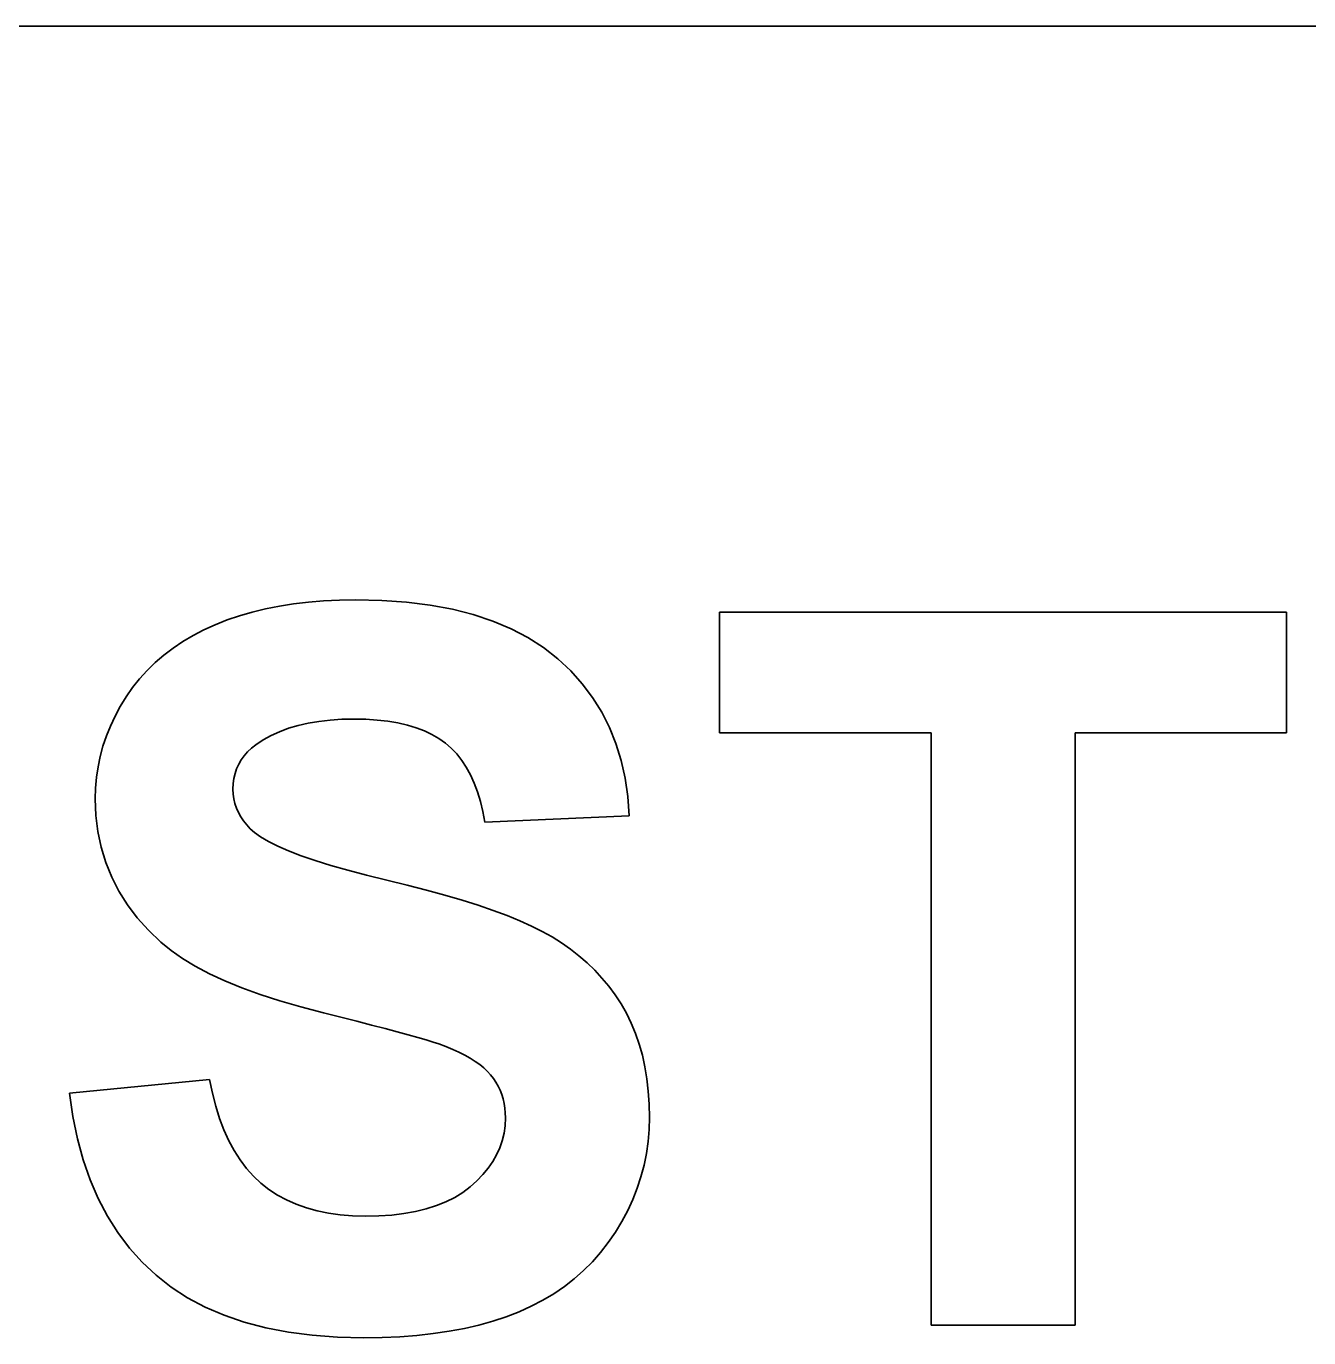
# Model space of a CAD drawing. Extents: x 23 to 587, y 4 to 413.
# Drawn here: x 253.453 to 255.251, y 166.204 to 168.044 of the extents above; entities that cross this region are included whole.
import ezdxf

# ---------------------------------------------------------------- set-up
doc = ezdxf.new("R2010")
doc.units = 0
doc.layers.get('0').update_dxf_attribs({"lineweight": 13})

# ---------------------------------------------------------------- blocks, each defined once
blk = doc.blocks.new('BLOCK7080')
at = {"color": 7, "lineweight": 35}
blk.add_line((-63, 55.05), (-17, 55.05), dxfattribs=at)
at = {"color": 7, "lineweight": 35, "ltscale": 0.00096019}
blk.add_line((-29.6924, 53.4071), (-29.6551, 53.4162), dxfattribs=at)
at = {"color": 7, "lineweight": 35, "ltscale": 0.000985804}
blk.add_line((-29.6551, 53.4162), (-29.6164, 53.4239), dxfattribs=at)
at = {"color": 7, "lineweight": 35, "ltscale": 0.001013}
blk.add_line((-29.6164, 53.4239), (-29.5764, 53.4301), dxfattribs=at)
at = {"color": 7, "lineweight": 35, "ltscale": 0.001042}
blk.add_line((-29.5764, 53.4301), (-29.535, 53.435), dxfattribs=at)
at = {"color": 7, "lineweight": 35, "ltscale": 0.001072}
blk.add_line((-29.535, 53.435), (-29.4923, 53.4385), dxfattribs=at)
at = {"color": 7, "lineweight": 35, "ltscale": 0.001103}
blk.add_line((-29.4923, 53.4385), (-29.4482, 53.4406), dxfattribs=at)
at = {"color": 7, "lineweight": 35, "ltscale": 0.001136}
blk.add_line((-29.4482, 53.4406), (-29.4027, 53.4413), dxfattribs=at)
at = {"color": 7, "lineweight": 35, "ltscale": 0.001837}
blk.add_line((-29.4027, 53.4413), (-29.3293, 53.4396), dxfattribs=at)
at = {"color": 7, "lineweight": 35, "ltscale": 0.001747}
blk.add_line((-29.3293, 53.4396), (-29.2596, 53.4346), dxfattribs=at)
at = {"color": 7, "lineweight": 35, "ltscale": 0.001663}
blk.add_line((-29.2596, 53.4346), (-29.1936, 53.4264), dxfattribs=at)
at = {"color": 7, "lineweight": 35, "ltscale": 0.001583}
blk.add_line((-29.1936, 53.4264), (-29.1313, 53.4148), dxfattribs=at)
at = {"color": 7, "lineweight": 35, "ltscale": 0.00151}
blk.add_line((-29.1313, 53.4148), (-29.0728, 53.4), dxfattribs=at)
at = {"color": 7, "lineweight": 35, "ltscale": 0.000895161}
blk.add_line((-29.7963, 53.3717), (-29.763, 53.3849), dxfattribs=at)
at = {"color": 7, "lineweight": 35, "ltscale": 0.000914553}
blk.add_line((-29.763, 53.3849), (-29.7284, 53.3967), dxfattribs=at)
at = {"color": 7, "lineweight": 35, "ltscale": 0.00093694}
blk.add_line((-29.7284, 53.3967), (-29.6924, 53.4071), dxfattribs=at)
at = {"color": 7, "lineweight": 35, "ltscale": 0.001444}
blk.add_line((-29.0728, 53.4), (-29.0179, 53.3818), dxfattribs=at)
at = {"color": 7, "lineweight": 35, "ltscale": 0.001386}
blk.add_line((-29.0179, 53.3818), (-28.9668, 53.3604), dxfattribs=at)
at = {"color": 7, "lineweight": 35, "ltscale": 0.039734}
blk.add_line((-28.3823, 53.4071), (-26.7929, 53.4071), dxfattribs=at)
at = {"color": 7, "lineweight": 35, "ltscale": 0.008459}
for p, q in [((-28.3823, 53.0688), (-28.3823, 53.4071)), ((-26.7929, 53.4071), (-26.7929, 53.0688))]:
    blk.add_line(p, q, dxfattribs=at)
at = {"color": 7, "lineweight": 35, "ltscale": 0.00083675}
blk.add_line((-29.8873, 53.3242), (-29.8585, 53.3413), dxfattribs=at)
at = {"color": 7, "lineweight": 35, "ltscale": 0.000854815}
blk.add_line((-29.8585, 53.3413), (-29.8282, 53.3571), dxfattribs=at)
at = {"color": 7, "lineweight": 35, "ltscale": 0.000875361}
blk.add_line((-29.8282, 53.3571), (-29.7963, 53.3717), dxfattribs=at)
at = {"color": 7, "lineweight": 35, "ltscale": 0.001336}
blk.add_line((-28.9668, 53.3604), (-28.9195, 53.3356), dxfattribs=at)
at = {"color": 7, "lineweight": 35, "ltscale": 0.001297}
blk.add_line((-28.9195, 53.3356), (-28.8758, 53.3075), dxfattribs=at)
at = {"color": 7, "lineweight": 35, "ltscale": 0.000808892}
blk.add_line((-29.9403, 53.2862), (-29.9145, 53.3059), dxfattribs=at)
at = {"color": 7, "lineweight": 35, "ltscale": 0.000821978}
blk.add_line((-29.9145, 53.3059), (-29.8873, 53.3242), dxfattribs=at)
at = {"color": 7, "lineweight": 35, "ltscale": 0.00127}
for p, q in [((-28.8758, 53.3075), (-28.8359, 53.2762)), ((-28.658, 52.9909), (-28.6471, 52.9413))]:
    blk.add_line(p, q, dxfattribs=at)
at = {"color": 7, "lineweight": 35, "ltscale": 0.000792525}
blk.add_line((-29.9871, 53.2432), (-29.9645, 53.2653), dxfattribs=at)
at = {"color": 7, "lineweight": 35, "ltscale": 0.000799495}
blk.add_line((-29.9645, 53.2653), (-29.9403, 53.2862), dxfattribs=at)
at = {"color": 7, "lineweight": 35, "ltscale": 0.001245}
blk.add_line((-28.8359, 53.2762), (-28.7996, 53.242), dxfattribs=at)
at = {"color": 7, "lineweight": 35, "ltscale": 0.000789232}
blk.add_line((-30.0083, 53.2197), (-29.9871, 53.2432), dxfattribs=at)
at = {"color": 7, "lineweight": 35, "ltscale": 0.001221}
blk.add_line((-28.7996, 53.242), (-28.767, 53.2057), dxfattribs=at)
at = {"color": 7, "lineweight": 35, "ltscale": 0.000791108}
blk.add_line((-30.046, 53.1691), (-30.0279, 53.1951), dxfattribs=at)
at = {"color": 7, "lineweight": 35, "ltscale": 0.000788435}
blk.add_line((-30.0279, 53.1951), (-30.0083, 53.2197), dxfattribs=at)
at = {"color": 7, "lineweight": 35, "ltscale": 0.001206}
blk.add_line((-28.767, 53.2057), (-28.738, 53.1672), dxfattribs=at)
at = {"color": 7, "lineweight": 35, "ltscale": 0.000786236}
blk.add_line((-30.0625, 53.1423), (-30.046, 53.1691), dxfattribs=at)
at = {"color": 7, "lineweight": 35, "ltscale": 0.0012}
blk.add_line((-28.738, 53.1672), (-28.7126, 53.1264), dxfattribs=at)
at = {"color": 7, "lineweight": 35, "ltscale": 0.000762288}
blk.add_line((-30.0902, 53.0875), (-30.0772, 53.1151), dxfattribs=at)
at = {"color": 7, "lineweight": 35, "ltscale": 0.000773041}
blk.add_line((-30.0772, 53.1151), (-30.0625, 53.1423), dxfattribs=at)
at = {"color": 7, "lineweight": 35, "ltscale": 0.001204}
blk.add_line((-28.7126, 53.1264), (-28.6908, 53.0835), dxfattribs=at)
at = {"color": 7, "lineweight": 35, "ltscale": 0.00075412}
blk.add_line((-30.1014, 53.0595), (-30.0902, 53.0875), dxfattribs=at)
at = {"color": 7, "lineweight": 35, "ltscale": 0.000674019}
blk.add_line((-29.5905, 53.081), (-29.6158, 53.0716), dxfattribs=at)
at = {"color": 7, "lineweight": 35, "ltscale": 0.00069882}
blk.add_line((-29.5637, 53.0889), (-29.5905, 53.081), dxfattribs=at)
at = {"color": 7, "lineweight": 35, "ltscale": 0.000726409}
blk.add_line((-29.5354, 53.0954), (-29.5637, 53.0889), dxfattribs=at)
at = {"color": 7, "lineweight": 35, "ltscale": 0.000756822}
blk.add_line((-29.5056, 53.1005), (-29.5354, 53.0954), dxfattribs=at)
at = {"color": 7, "lineweight": 35, "ltscale": 0.000789475}
blk.add_line((-29.4742, 53.1041), (-29.5056, 53.1005), dxfattribs=at)
at = {"color": 7, "lineweight": 35, "ltscale": 0.000824607}
blk.add_line((-29.4413, 53.1063), (-29.4742, 53.1041), dxfattribs=at)
at = {"color": 7, "lineweight": 35, "ltscale": 0.000860795}
blk.add_line((-29.4068, 53.107), (-29.4413, 53.1063), dxfattribs=at)
at = {"color": 7, "lineweight": 35, "ltscale": 0.000831769}
blk.add_line((-29.3736, 53.1063), (-29.4068, 53.107), dxfattribs=at)
at = {"color": 7, "lineweight": 35, "ltscale": 0.000790106}
blk.add_line((-29.342, 53.1043), (-29.3736, 53.1063), dxfattribs=at)
at = {"color": 7, "lineweight": 35, "ltscale": 0.000750942}
blk.add_line((-29.3122, 53.1009), (-29.342, 53.1043), dxfattribs=at)
at = {"color": 7, "lineweight": 35, "ltscale": 0.000713295}
blk.add_line((-29.2841, 53.0962), (-29.3122, 53.1009), dxfattribs=at)
at = {"color": 7, "lineweight": 35, "ltscale": 0.00067831}
blk.add_line((-29.2576, 53.0901), (-29.2841, 53.0962), dxfattribs=at)
at = {"color": 7, "lineweight": 35, "ltscale": 0.000645187}
blk.add_line((-29.2329, 53.0827), (-29.2576, 53.0901), dxfattribs=at)
at = {"color": 7, "lineweight": 35, "ltscale": 0.000616136}
blk.add_line((-29.2099, 53.0739), (-29.2329, 53.0827), dxfattribs=at)
at = {"color": 7, "lineweight": 35, "ltscale": 0.001217}
blk.add_line((-28.6908, 53.0835), (-28.6726, 53.0383), dxfattribs=at)
at = {"color": 7, "lineweight": 35, "ltscale": 0.00074924}
blk.add_line((-30.111, 53.0311), (-30.1014, 53.0595), dxfattribs=at)
at = {"color": 7, "lineweight": 35, "ltscale": 0.000620843}
blk.add_line((-29.6617, 53.0484), (-29.6824, 53.0347), dxfattribs=at)
at = {"color": 7, "lineweight": 35, "ltscale": 0.000634503}
blk.add_line((-29.6395, 53.0607), (-29.6617, 53.0484), dxfattribs=at)
at = {"color": 7, "lineweight": 35, "ltscale": 0.00065244}
blk.add_line((-29.6158, 53.0716), (-29.6395, 53.0607), dxfattribs=at)
at = {"color": 7, "lineweight": 35, "ltscale": 0.000590059}
blk.add_line((-29.1886, 53.0638), (-29.2099, 53.0739), dxfattribs=at)
at = {"color": 7, "lineweight": 35, "ltscale": 0.000567939}
blk.add_line((-29.1689, 53.0523), (-29.1886, 53.0638), dxfattribs=at)
at = {"color": 7, "lineweight": 35, "ltscale": 0.000550821}
blk.add_line((-29.151, 53.0395), (-29.1689, 53.0523), dxfattribs=at)
at = {"color": 7, "lineweight": 35, "ltscale": 0.014836}
blk.add_line((-27.7888, 53.0688), (-28.3823, 53.0688), dxfattribs=at)
at = {"color": 7, "lineweight": 35, "ltscale": 0.041541}
for p, q in [((-27.7888, 51.4071), (-27.7888, 53.0688)), ((-27.385, 53.0688), (-27.385, 51.4071))]:
    blk.add_line(p, q, dxfattribs=at)
at = {"color": 7, "lineweight": 35, "ltscale": 0.014802}
blk.add_line((-26.7929, 53.0688), (-27.385, 53.0688), dxfattribs=at)
at = {"color": 7, "lineweight": 35, "ltscale": 0.000745395}
blk.add_line((-30.1188, 53.0023), (-30.111, 53.0311), dxfattribs=at)
at = {"color": 7, "lineweight": 35, "ltscale": 0.000362661}
blk.add_line((-29.7055, 53.0149), (-29.7151, 53.004), dxfattribs=at)
at = {"color": 7, "lineweight": 35, "ltscale": 0.000373797}
blk.add_line((-29.6946, 53.0251), (-29.7055, 53.0149), dxfattribs=at)
at = {"color": 7, "lineweight": 35, "ltscale": 0.000387374}
blk.add_line((-29.6824, 53.0347), (-29.6946, 53.0251), dxfattribs=at)
at = {"color": 7, "lineweight": 35, "ltscale": 0.000546395}
blk.add_line((-29.1346, 53.0251), (-29.151, 53.0395), dxfattribs=at)
at = {"color": 7, "lineweight": 35, "ltscale": 0.000554503}
blk.add_line((-29.1193, 53.009), (-29.1346, 53.0251), dxfattribs=at)
at = {"color": 7, "lineweight": 35, "ltscale": 0.00056849}
blk.add_line((-29.1052, 52.9912), (-29.1193, 53.009), dxfattribs=at)
at = {"color": 7, "lineweight": 35, "ltscale": 0.001239}
for p, q in [((-28.6726, 53.0383), (-28.658, 52.9909)), ((-29.2788, 51.3746), (-29.3283, 51.3724))]:
    blk.add_line(p, q, dxfattribs=at)
at = {"color": 7, "lineweight": 35, "ltscale": 0.000747115}
blk.add_line((-30.1292, 52.9436), (-30.1248, 52.9732), dxfattribs=at)
at = {"color": 7, "lineweight": 35, "ltscale": 0.000745009}
blk.add_line((-30.1248, 52.9732), (-30.1188, 53.0023), dxfattribs=at)
at = {"color": 7, "lineweight": 35, "ltscale": 0.000352468}
blk.add_line((-29.7363, 52.9678), (-29.7408, 52.9544), dxfattribs=at)
at = {"color": 7, "lineweight": 35, "ltscale": 0.000349304}
blk.add_line((-29.7305, 52.9805), (-29.7363, 52.9678), dxfattribs=at)
at = {"color": 7, "lineweight": 35, "ltscale": 0.000349966}
blk.add_line((-29.7235, 52.9926), (-29.7305, 52.9805), dxfattribs=at)
at = {"color": 7, "lineweight": 35, "ltscale": 0.000354508}
blk.add_line((-29.7151, 53.004), (-29.7235, 52.9926), dxfattribs=at)
at = {"color": 7, "lineweight": 35, "ltscale": 0.000585915}
blk.add_line((-29.0923, 52.9716), (-29.1052, 52.9912), dxfattribs=at)
at = {"color": 7, "lineweight": 35, "ltscale": 0.000607626}
blk.add_line((-29.0806, 52.9503), (-29.0923, 52.9716), dxfattribs=at)
at = {"color": 7, "lineweight": 35, "ltscale": 0.000751287}
blk.add_line((-30.1318, 52.9136), (-30.1292, 52.9436), dxfattribs=at)
at = {"color": 7, "lineweight": 35, "ltscale": 0.000368599}
blk.add_line((-29.744, 52.9404), (-29.7459, 52.9258), dxfattribs=at)
at = {"color": 7, "lineweight": 35, "ltscale": 0.000358488}
blk.add_line((-29.7408, 52.9544), (-29.744, 52.9404), dxfattribs=at)
at = {"color": 7, "lineweight": 35, "ltscale": 0.000633296}
blk.add_line((-29.0701, 52.9273), (-29.0806, 52.9503), dxfattribs=at)
at = {"color": 7, "lineweight": 35, "ltscale": 0.001308}
blk.add_line((-28.6471, 52.9413), (-28.6398, 52.8895), dxfattribs=at)
at = {"color": 7, "lineweight": 35, "ltscale": 0.000759425}
blk.add_line((-30.1326, 52.8833), (-30.1318, 52.9136), dxfattribs=at)
at = {"color": 7, "lineweight": 35, "ltscale": 0.000381037}
blk.add_line((-29.7459, 52.9258), (-29.7465, 52.9106), dxfattribs=at)
at = {"color": 7, "lineweight": 35, "ltscale": 0.000349766}
blk.add_line((-29.7465, 52.9106), (-29.7459, 52.8966), dxfattribs=at)
at = {"color": 7, "lineweight": 35, "ltscale": 0.000342473}
blk.add_line((-29.7459, 52.8966), (-29.7441, 52.883), dxfattribs=at)
at = {"color": 7, "lineweight": 35, "ltscale": 0.00066205}
blk.add_line((-29.0607, 52.9025), (-29.0701, 52.9273), dxfattribs=at)
at = {"color": 7, "lineweight": 35, "ltscale": 0.000692853}
blk.add_line((-29.0526, 52.876), (-29.0607, 52.9025), dxfattribs=at)
at = {"color": 7, "lineweight": 35, "ltscale": 0.00117}
blk.add_line((-30.1308, 52.8365), (-30.1326, 52.8833), dxfattribs=at)
at = {"color": 7, "lineweight": 35, "ltscale": 0.000338034}
blk.add_line((-29.7441, 52.883), (-29.7411, 52.8698), dxfattribs=at)
at = {"color": 7, "lineweight": 35, "ltscale": 0.000335734}
blk.add_line((-29.7411, 52.8698), (-29.7369, 52.8571), dxfattribs=at)
at = {"color": 7, "lineweight": 35, "ltscale": 0.000726937}
blk.add_line((-29.0456, 52.8478), (-29.0526, 52.876), dxfattribs=at)
at = {"color": 7, "lineweight": 35, "ltscale": 0.001354}
for p, q in [((-28.6398, 52.8895), (-28.636, 52.8355)), ((-29.4246, 52.6831), (-29.3722, 52.6693))]:
    blk.add_line(p, q, dxfattribs=at)
at = {"color": 7, "lineweight": 35, "ltscale": 0.001141}
blk.add_line((-30.1253, 52.7912), (-30.1308, 52.8365), dxfattribs=at)
at = {"color": 7, "lineweight": 35, "ltscale": 0.000336664}
blk.add_line((-29.7369, 52.8571), (-29.7315, 52.8447), dxfattribs=at)
at = {"color": 7, "lineweight": 35, "ltscale": 0.000340796}
blk.add_line((-29.7315, 52.8447), (-29.7249, 52.8328), dxfattribs=at)
at = {"color": 7, "lineweight": 35, "ltscale": 0.000348305}
blk.add_line((-29.7249, 52.8328), (-29.7171, 52.8213), dxfattribs=at)
at = {"color": 7, "lineweight": 35, "ltscale": 0.000357458}
blk.add_line((-29.7171, 52.8213), (-29.7081, 52.8102), dxfattribs=at)
at = {"color": 7, "lineweight": 35, "ltscale": 0.000762951}
blk.add_line((-29.0399, 52.8178), (-29.0456, 52.8478), dxfattribs=at)
at = {"color": 7, "lineweight": 35, "ltscale": 0.010105}
blk.add_line((-28.636, 52.8355), (-29.0399, 52.8178), dxfattribs=at)
at = {"color": 7, "lineweight": 35, "ltscale": 0.00112}
blk.add_line((-30.116, 52.7474), (-30.1253, 52.7912), dxfattribs=at)
at = {"color": 7, "lineweight": 35, "ltscale": 0.000369666}
blk.add_line((-29.7081, 52.8102), (-29.6979, 52.7995), dxfattribs=at)
at = {"color": 7, "lineweight": 35, "ltscale": 0.000384591}
blk.add_line((-29.6979, 52.7995), (-29.6865, 52.7891), dxfattribs=at)
at = {"color": 7, "lineweight": 35, "ltscale": 0.000542327}
blk.add_line((-29.6865, 52.7891), (-29.6691, 52.7763), dxfattribs=at)
at = {"color": 7, "lineweight": 35, "ltscale": 0.001108}
blk.add_line((-30.1032, 52.7049), (-30.116, 52.7474), dxfattribs=at)
at = {"color": 7, "lineweight": 35, "ltscale": 0.000634915}
blk.add_line((-29.6691, 52.7763), (-29.6472, 52.7633), dxfattribs=at)
at = {"color": 7, "lineweight": 35, "ltscale": 0.000732547}
blk.add_line((-29.6472, 52.7633), (-29.621, 52.7502), dxfattribs=at)
at = {"color": 7, "lineweight": 35, "ltscale": 0.00083178}
blk.add_line((-29.621, 52.7502), (-29.5905, 52.737), dxfattribs=at)
at = {"color": 7, "lineweight": 35, "ltscale": 0.000934693}
blk.add_line((-29.5905, 52.737), (-29.5555, 52.7236), dxfattribs=at)
at = {"color": 7, "lineweight": 35, "ltscale": 0.001038}
blk.add_line((-29.5555, 52.7236), (-29.5163, 52.7102), dxfattribs=at)
at = {"color": 7, "lineweight": 35, "ltscale": 0.001105}
blk.add_line((-30.0866, 52.664), (-30.1032, 52.7049), dxfattribs=at)
at = {"color": 7, "lineweight": 35, "ltscale": 0.001143}
blk.add_line((-29.5163, 52.7102), (-29.4726, 52.6967), dxfattribs=at)
at = {"color": 7, "lineweight": 35, "ltscale": 0.001248}
blk.add_line((-29.4726, 52.6967), (-29.4246, 52.6831), dxfattribs=at)
at = {"color": 7, "lineweight": 35, "ltscale": 0.001111}
blk.add_line((-30.0663, 52.6244), (-30.0866, 52.664), dxfattribs=at)
at = {"color": 7, "lineweight": 35, "ltscale": 0.00146}
blk.add_line((-29.3722, 52.6693), (-29.3154, 52.6554), dxfattribs=at)
at = {"color": 7, "lineweight": 35, "ltscale": 0.001477}
blk.add_line((-29.3154, 52.6554), (-29.258, 52.6415), dxfattribs=at)
at = {"color": 7, "lineweight": 35, "ltscale": 0.001403}
blk.add_line((-29.258, 52.6415), (-29.2037, 52.6274), dxfattribs=at)
at = {"color": 7, "lineweight": 35, "ltscale": 0.001124}
blk.add_line((-30.0424, 52.5864), (-30.0663, 52.6244), dxfattribs=at)
at = {"color": 7, "lineweight": 35, "ltscale": 0.00133}
blk.add_line((-29.2037, 52.6274), (-29.1524, 52.6133), dxfattribs=at)
at = {"color": 7, "lineweight": 35, "ltscale": 0.001256}
blk.add_line((-29.1524, 52.6133), (-29.1042, 52.599), dxfattribs=at)
at = {"color": 7, "lineweight": 35, "ltscale": 0.001147}
blk.add_line((-30.0148, 52.5497), (-30.0424, 52.5864), dxfattribs=at)
at = {"color": 7, "lineweight": 35, "ltscale": 0.001184}
blk.add_line((-29.1042, 52.599), (-29.0591, 52.5847), dxfattribs=at)
at = {"color": 7, "lineweight": 35, "ltscale": 0.001112}
blk.add_line((-29.0591, 52.5847), (-29.0171, 52.5702), dxfattribs=at)
at = {"color": 7, "lineweight": 35, "ltscale": 0.00104}
blk.add_line((-29.0171, 52.5702), (-28.9781, 52.5557), dxfattribs=at)
at = {"color": 7, "lineweight": 35, "ltscale": 0.001177}
blk.add_line((-29.9834, 52.5146), (-30.0148, 52.5497), dxfattribs=at)
at = {"color": 7, "lineweight": 35, "ltscale": 0.000969774}
blk.add_line((-28.9781, 52.5557), (-28.9422, 52.5411), dxfattribs=at)
at = {"color": 7, "lineweight": 35, "ltscale": 0.000899532}
blk.add_line((-28.9422, 52.5411), (-28.9093, 52.5263), dxfattribs=at)
at = {"color": 7, "lineweight": 35, "ltscale": 0.000831852}
blk.add_line((-28.9093, 52.5263), (-28.8795, 52.5115), dxfattribs=at)
at = {"color": 7, "lineweight": 35, "ltscale": 0.001216}
blk.add_line((-29.9484, 52.4808), (-29.9834, 52.5146), dxfattribs=at)
at = {"color": 7, "lineweight": 35, "ltscale": 0.000790682}
blk.add_line((-28.8795, 52.5115), (-28.8519, 52.4961), dxfattribs=at)
at = {"color": 7, "lineweight": 35, "ltscale": 0.000778394}
blk.add_line((-28.8519, 52.4961), (-28.8255, 52.4796), dxfattribs=at)
at = {"color": 7, "lineweight": 35, "ltscale": 0.000909859}
blk.add_line((-29.9203, 52.4577), (-29.9484, 52.4808), dxfattribs=at)
at = {"color": 7, "lineweight": 35, "ltscale": 0.000976347}
blk.add_line((-29.8883, 52.4353), (-29.9203, 52.4577), dxfattribs=at)
at = {"color": 7, "lineweight": 35, "ltscale": 0.000768083}
blk.add_line((-28.8255, 52.4796), (-28.8004, 52.462), dxfattribs=at)
at = {"color": 7, "lineweight": 35, "ltscale": 0.000759112}
blk.add_line((-28.8004, 52.462), (-28.7764, 52.4433), dxfattribs=at)
at = {"color": 7, "lineweight": 35, "ltscale": 0.001047}
blk.add_line((-29.8524, 52.4137), (-29.8883, 52.4353), dxfattribs=at)
at = {"color": 7, "lineweight": 35, "ltscale": 0.000753523}
blk.add_line((-28.7764, 52.4433), (-28.7537, 52.4235), dxfattribs=at)
at = {"color": 7, "lineweight": 35, "ltscale": 0.000748868}
blk.add_line((-28.7537, 52.4235), (-28.7322, 52.4026), dxfattribs=at)
at = {"color": 7, "lineweight": 35, "ltscale": 0.001123}
blk.add_line((-29.8127, 52.3928), (-29.8524, 52.4137), dxfattribs=at)
at = {"color": 7, "lineweight": 35, "ltscale": 0.001201}
blk.add_line((-29.769, 52.3727), (-29.8127, 52.3928), dxfattribs=at)
at = {"color": 7, "lineweight": 35, "ltscale": 0.000746439}
blk.add_line((-28.7322, 52.4026), (-28.712, 52.3807), dxfattribs=at)
at = {"color": 7, "lineweight": 35, "ltscale": 0.000747875}
blk.add_line((-28.712, 52.3807), (-28.6929, 52.3576), dxfattribs=at)
at = {"color": 7, "lineweight": 35, "ltscale": 0.001283}
blk.add_line((-29.7215, 52.3533), (-29.769, 52.3727), dxfattribs=at)
at = {"color": 7, "lineweight": 35, "ltscale": 0.001367}
blk.add_line((-29.6702, 52.3346), (-29.7215, 52.3533), dxfattribs=at)
at = {"color": 7, "lineweight": 35, "ltscale": 0.000749706}
blk.add_line((-28.6929, 52.3576), (-28.6751, 52.3335), dxfattribs=at)
at = {"color": 7, "lineweight": 35, "ltscale": 0.001452}
blk.add_line((-29.6149, 52.3167), (-29.6702, 52.3346), dxfattribs=at)
at = {"color": 7, "lineweight": 35, "ltscale": 0.001539}
blk.add_line((-29.5558, 52.2995), (-29.6149, 52.3167), dxfattribs=at)
at = {"color": 7, "lineweight": 35, "ltscale": 0.000755005}
blk.add_line((-28.6751, 52.3335), (-28.6585, 52.3082), dxfattribs=at)
at = {"color": 7, "lineweight": 35, "ltscale": 0.000761123}
blk.add_line((-28.6585, 52.3082), (-28.6434, 52.2818), dxfattribs=at)
at = {"color": 7, "lineweight": 35, "ltscale": 0.001628}
blk.add_line((-29.4928, 52.283), (-29.5558, 52.2995), dxfattribs=at)
at = {"color": 7, "lineweight": 35, "ltscale": 0.001254}
blk.add_line((-29.4441, 52.2708), (-29.4928, 52.283), dxfattribs=at)
at = {"color": 7, "lineweight": 35, "ltscale": 0.001161}
blk.add_line((-29.3991, 52.2594), (-29.4441, 52.2708), dxfattribs=at)
at = {"color": 7, "lineweight": 35, "ltscale": 0.000768565}
blk.add_line((-28.6434, 52.2818), (-28.6298, 52.2543), dxfattribs=at)
at = {"color": 7, "lineweight": 35, "ltscale": 0.001069}
blk.add_line((-29.3577, 52.2488), (-29.3991, 52.2594), dxfattribs=at)
at = {"color": 7, "lineweight": 35, "ltscale": 0.000976338}
blk.add_line((-29.3199, 52.2389), (-29.3577, 52.2488), dxfattribs=at)
at = {"color": 7, "lineweight": 35, "ltscale": 0.000883678}
blk.add_line((-29.2858, 52.2298), (-29.3199, 52.2389), dxfattribs=at)
at = {"color": 7, "lineweight": 35, "ltscale": 0.000780545}
blk.add_line((-28.6298, 52.2543), (-28.6178, 52.2254), dxfattribs=at)
at = {"color": 7, "lineweight": 35, "ltscale": 0.000790867}
blk.add_line((-29.2552, 52.2214), (-29.2858, 52.2298), dxfattribs=at)
at = {"color": 7, "lineweight": 35, "ltscale": 0.000698481}
blk.add_line((-29.2283, 52.2138), (-29.2552, 52.2214), dxfattribs=at)
at = {"color": 7, "lineweight": 35, "ltscale": 0.000605731}
blk.add_line((-29.2051, 52.207), (-29.2283, 52.2138), dxfattribs=at)
at = {"color": 7, "lineweight": 35, "ltscale": 0.00051389}
blk.add_line((-29.1855, 52.201), (-29.2051, 52.207), dxfattribs=at)
at = {"color": 7, "lineweight": 35, "ltscale": 0.000421383}
blk.add_line((-29.1694, 52.1957), (-29.1855, 52.201), dxfattribs=at)
at = {"color": 7, "lineweight": 35, "ltscale": 0.000536661}
blk.add_line((-29.1493, 52.1882), (-29.1694, 52.1957), dxfattribs=at)
at = {"color": 7, "lineweight": 35, "ltscale": 0.000794277}
blk.add_line((-28.6178, 52.2254), (-28.6075, 52.1954), dxfattribs=at)
at = {"color": 7, "lineweight": 35, "ltscale": 0.000811561}
blk.add_line((-28.6075, 52.1954), (-28.5987, 52.1641), dxfattribs=at)
at = {"color": 7, "lineweight": 35, "ltscale": 0.000510122}
blk.add_line((-29.1305, 52.1804), (-29.1493, 52.1882), dxfattribs=at)
at = {"color": 7, "lineweight": 35, "ltscale": 0.000484137}
blk.add_line((-29.1128, 52.1724), (-29.1305, 52.1804), dxfattribs=at)
at = {"color": 7, "lineweight": 35, "ltscale": 0.000459246}
blk.add_line((-29.0964, 52.1641), (-29.1128, 52.1724), dxfattribs=at)
at = {"color": 7, "lineweight": 35, "ltscale": 0.000434505}
blk.add_line((-29.0813, 52.1556), (-29.0964, 52.1641), dxfattribs=at)
at = {"color": 7, "lineweight": 35, "ltscale": 0.000831341}
blk.add_line((-28.5987, 52.1641), (-28.5915, 52.1317), dxfattribs=at)
at = {"color": 7, "lineweight": 35, "ltscale": 0.00041116}
blk.add_line((-29.0674, 52.1468), (-29.0813, 52.1556), dxfattribs=at)
at = {"color": 7, "lineweight": 35, "ltscale": 0.000389357}
blk.add_line((-29.0547, 52.1378), (-29.0674, 52.1468), dxfattribs=at)
at = {"color": 7, "lineweight": 35, "ltscale": 0.000368475}
blk.add_line((-29.0433, 52.1285), (-29.0547, 52.1378), dxfattribs=at)
at = {"color": 7, "lineweight": 35, "ltscale": 0.00034947}
blk.add_line((-29.0331, 52.1189), (-29.0433, 52.1285), dxfattribs=at)
at = {"color": 7, "lineweight": 35, "ltscale": 0.000853025}
blk.add_line((-28.5915, 52.1317), (-28.5859, 52.098), dxfattribs=at)
at = {"color": 7, "lineweight": 35, "ltscale": 0.009869}
blk.add_line((-30.2049, 52.0579), (-29.812, 52.0961), dxfattribs=at)
at = {"color": 7, "lineweight": 35, "ltscale": 0.000981772}
blk.add_line((-29.812, 52.0961), (-29.8042, 52.0576), dxfattribs=at)
at = {"color": 7, "lineweight": 35, "ltscale": 0.000332413}
blk.add_line((-29.0242, 52.1091), (-29.0331, 52.1189), dxfattribs=at)
at = {"color": 7, "lineweight": 35, "ltscale": 0.00032185}
blk.add_line((-29.0163, 52.0989), (-29.0242, 52.1091), dxfattribs=at)
at = {"color": 7, "lineweight": 35, "ltscale": 0.000318259}
blk.add_line((-29.0092, 52.0883), (-29.0163, 52.0989), dxfattribs=at)
at = {"color": 7, "lineweight": 35, "ltscale": 0.000316548}
blk.add_line((-29.0029, 52.0773), (-29.0092, 52.0883), dxfattribs=at)
at = {"color": 7, "lineweight": 35, "ltscale": 0.000877734}
blk.add_line((-28.5859, 52.098), (-28.5819, 52.0631), dxfattribs=at)
at = {"color": 7, "lineweight": 35, "ltscale": 0.001655}
blk.add_line((-30.1954, 51.9924), (-30.2049, 52.0579), dxfattribs=at)
at = {"color": 7, "lineweight": 35, "ltscale": 0.000940109}
blk.add_line((-29.8042, 52.0576), (-29.7949, 52.0212), dxfattribs=at)
at = {"color": 7, "lineweight": 35, "ltscale": 0.000316533}
blk.add_line((-28.9975, 52.0658), (-29.0029, 52.0773), dxfattribs=at)
at = {"color": 7, "lineweight": 35, "ltscale": 0.00031807}
blk.add_line((-28.993, 52.054), (-28.9975, 52.0658), dxfattribs=at)
at = {"color": 7, "lineweight": 35, "ltscale": 0.000320628}
blk.add_line((-28.9892, 52.0417), (-28.993, 52.054), dxfattribs=at)
at = {"color": 7, "lineweight": 35, "ltscale": 0.000905309}
blk.add_line((-28.5819, 52.0631), (-28.5795, 52.027), dxfattribs=at)
at = {"color": 7, "lineweight": 35, "ltscale": 0.000898616}
blk.add_line((-29.7949, 52.0212), (-29.7842, 51.9869), dxfattribs=at)
at = {"color": 7, "lineweight": 35, "ltscale": 0.000326384}
blk.add_line((-28.9863, 52.029), (-28.9892, 52.0417), dxfattribs=at)
at = {"color": 7, "lineweight": 35, "ltscale": 0.000332151}
blk.add_line((-28.9842, 52.0159), (-28.9863, 52.029), dxfattribs=at)
at = {"color": 7, "lineweight": 35, "ltscale": 0.000340191}
blk.add_line((-28.983, 52.0023), (-28.9842, 52.0159), dxfattribs=at)
at = {"color": 7, "lineweight": 35, "ltscale": 0.000932511}
blk.add_line((-28.5795, 52.027), (-28.5787, 51.9897), dxfattribs=at)
at = {"color": 7, "lineweight": 35, "ltscale": 0.001591}
blk.add_line((-30.1826, 51.9301), (-30.1954, 51.9924), dxfattribs=at)
at = {"color": 7, "lineweight": 35, "ltscale": 0.000860811}
blk.add_line((-29.7842, 51.9869), (-29.772, 51.9547), dxfattribs=at)
at = {"color": 7, "lineweight": 35, "ltscale": 0.000546045}
blk.add_line((-28.9835, 51.9665), (-28.9826, 51.9883), dxfattribs=at)
at = {"color": 7, "lineweight": 35, "ltscale": 0.000349577}
blk.add_line((-28.9826, 51.9883), (-28.983, 52.0023), dxfattribs=at)
at = {"color": 7, "lineweight": 35, "ltscale": 0.000854838}
blk.add_line((-28.5787, 51.9897), (-28.5797, 51.9555), dxfattribs=at)
at = {"color": 7, "lineweight": 35, "ltscale": 0.000826789}
blk.add_line((-29.772, 51.9547), (-29.7583, 51.9245), dxfattribs=at)
at = {"color": 7, "lineweight": 35, "ltscale": 0.000531807}
blk.add_line((-28.9915, 51.9245), (-28.9865, 51.9452), dxfattribs=at)
at = {"color": 7, "lineweight": 35, "ltscale": 0.000536954}
blk.add_line((-28.9865, 51.9452), (-28.9835, 51.9665), dxfattribs=at)
at = {"color": 7, "lineweight": 35, "ltscale": 0.000846062}
blk.add_line((-28.5797, 51.9555), (-28.5826, 51.9218), dxfattribs=at)
at = {"color": 7, "lineweight": 35, "ltscale": 0.001532}
blk.add_line((-30.1665, 51.871), (-30.1826, 51.9301), dxfattribs=at)
at = {"color": 7, "lineweight": 35, "ltscale": 0.000795904}
blk.add_line((-29.7583, 51.9245), (-29.7432, 51.8965), dxfattribs=at)
at = {"color": 7, "lineweight": 35, "ltscale": 0.000537927}
blk.add_line((-29.0073, 51.8848), (-28.9984, 51.9044), dxfattribs=at)
at = {"color": 7, "lineweight": 35, "ltscale": 0.000532504}
blk.add_line((-28.9984, 51.9044), (-28.9915, 51.9245), dxfattribs=at)
at = {"color": 7, "lineweight": 35, "ltscale": 0.000840895}
blk.add_line((-28.5826, 51.9218), (-28.5873, 51.8885), dxfattribs=at)
at = {"color": 7, "lineweight": 35, "ltscale": 0.001479}
blk.add_line((-30.1471, 51.815), (-30.1665, 51.871), dxfattribs=at)
at = {"color": 7, "lineweight": 35, "ltscale": 0.000769092}
blk.add_line((-29.7432, 51.8965), (-29.7266, 51.8706), dxfattribs=at)
at = {"color": 7, "lineweight": 35, "ltscale": 0.000746629}
blk.add_line((-29.7266, 51.8706), (-29.7086, 51.8468), dxfattribs=at)
at = {"color": 7, "lineweight": 35, "ltscale": 0.00056255}
blk.add_line((-29.031, 51.8473), (-29.0182, 51.8658), dxfattribs=at)
at = {"color": 7, "lineweight": 35, "ltscale": 0.000547635}
blk.add_line((-29.0182, 51.8658), (-29.0073, 51.8848), dxfattribs=at)
at = {"color": 7, "lineweight": 35, "ltscale": 0.000837759}
blk.add_line((-28.5873, 51.8885), (-28.594, 51.8557), dxfattribs=at)
at = {"color": 7, "lineweight": 35, "ltscale": 0.00072932}
blk.add_line((-29.7086, 51.8468), (-29.6891, 51.8251), dxfattribs=at)
at = {"color": 7, "lineweight": 35, "ltscale": 0.000604283}
blk.add_line((-29.0627, 51.8121), (-29.0459, 51.8294), dxfattribs=at)
at = {"color": 7, "lineweight": 35, "ltscale": 0.000581431}
blk.add_line((-29.0459, 51.8294), (-29.031, 51.8473), dxfattribs=at)
at = {"color": 7, "lineweight": 35, "ltscale": 0.000838304}
blk.add_line((-28.594, 51.8557), (-28.6026, 51.8233), dxfattribs=at)
at = {"color": 7, "lineweight": 35, "ltscale": 0.001433}
blk.add_line((-30.1244, 51.7624), (-30.1471, 51.815), dxfattribs=at)
at = {"color": 7, "lineweight": 35, "ltscale": 0.000717382}
blk.add_line((-29.6891, 51.8251), (-29.6681, 51.8055), dxfattribs=at)
at = {"color": 7, "lineweight": 35, "ltscale": 0.000713667}
blk.add_line((-29.6681, 51.8055), (-29.6456, 51.7879), dxfattribs=at)
at = {"color": 7, "lineweight": 35, "ltscale": 0.000650035}
blk.add_line((-29.1022, 51.7796), (-29.0815, 51.7953), dxfattribs=at)
at = {"color": 7, "lineweight": 35, "ltscale": 0.000630049}
blk.add_line((-29.0815, 51.7953), (-29.0627, 51.8121), dxfattribs=at)
at = {"color": 7, "lineweight": 35, "ltscale": 0.000847782}
blk.add_line((-28.6131, 51.7913), (-28.6255, 51.7597), dxfattribs=at)
at = {"color": 7, "lineweight": 35, "ltscale": 0.000841546}
blk.add_line((-28.6026, 51.8233), (-28.6131, 51.7913), dxfattribs=at)
at = {"color": 7, "lineweight": 35, "ltscale": 0.001397}
blk.add_line((-30.0985, 51.7129), (-30.1244, 51.7624), dxfattribs=at)
at = {"color": 7, "lineweight": 35, "ltscale": 0.000717148}
blk.add_line((-29.6456, 51.7879), (-29.6217, 51.7721), dxfattribs=at)
at = {"color": 7, "lineweight": 35, "ltscale": 0.000725856}
blk.add_line((-29.6217, 51.7721), (-29.5962, 51.7582), dxfattribs=at)
at = {"color": 7, "lineweight": 35, "ltscale": 0.000739054}
blk.add_line((-29.5962, 51.7582), (-29.5692, 51.7461), dxfattribs=at)
at = {"color": 7, "lineweight": 35, "ltscale": 0.000688209}
blk.add_line((-29.1495, 51.7532), (-29.1249, 51.7656), dxfattribs=at)
at = {"color": 7, "lineweight": 35, "ltscale": 0.000666289}
blk.add_line((-29.1249, 51.7656), (-29.1022, 51.7796), dxfattribs=at)
at = {"color": 7, "lineweight": 35, "ltscale": 0.00085582}
blk.add_line((-28.6255, 51.7597), (-28.6398, 51.7286), dxfattribs=at)
at = {"color": 7, "lineweight": 35, "ltscale": 0.000756769}
blk.add_line((-29.5692, 51.7461), (-29.5407, 51.7359), dxfattribs=at)
at = {"color": 7, "lineweight": 35, "ltscale": 0.000779288}
blk.add_line((-29.5407, 51.7359), (-29.5107, 51.7276), dxfattribs=at)
at = {"color": 7, "lineweight": 35, "ltscale": 0.00080507}
blk.add_line((-29.5107, 51.7276), (-29.4791, 51.7211), dxfattribs=at)
at = {"color": 7, "lineweight": 35, "ltscale": 0.000834003}
blk.add_line((-29.4791, 51.7211), (-29.4461, 51.7164), dxfattribs=at)
at = {"color": 7, "lineweight": 35, "ltscale": 0.00086143}
blk.add_line((-29.3013, 51.716), (-29.2671, 51.7202), dxfattribs=at)
at = {"color": 7, "lineweight": 35, "ltscale": 0.000819979}
blk.add_line((-29.2671, 51.7202), (-29.2348, 51.7259), dxfattribs=at)
at = {"color": 7, "lineweight": 35, "ltscale": 0.000781251}
blk.add_line((-29.2348, 51.7259), (-29.2044, 51.7334), dxfattribs=at)
at = {"color": 7, "lineweight": 35, "ltscale": 0.000746284}
blk.add_line((-29.2044, 51.7334), (-29.176, 51.7424), dxfattribs=at)
at = {"color": 7, "lineweight": 35, "ltscale": 0.000715324}
blk.add_line((-29.176, 51.7424), (-29.1495, 51.7532), dxfattribs=at)
at = {"color": 7, "lineweight": 35, "ltscale": 0.00086756}
blk.add_line((-28.6398, 51.7286), (-28.6561, 51.698), dxfattribs=at)
at = {"color": 7, "lineweight": 35, "ltscale": 0.001368}
blk.add_line((-30.0693, 51.6666), (-30.0985, 51.7129), dxfattribs=at)
at = {"color": 7, "lineweight": 35, "ltscale": 0.00086681}
blk.add_line((-29.4461, 51.7164), (-29.4115, 51.7137), dxfattribs=at)
at = {"color": 7, "lineweight": 35, "ltscale": 0.000902465}
blk.add_line((-29.4115, 51.7137), (-29.3755, 51.7128), dxfattribs=at)
at = {"color": 7, "lineweight": 35, "ltscale": 0.000951598}
blk.add_line((-29.3755, 51.7128), (-29.3374, 51.7136), dxfattribs=at)
at = {"color": 7, "lineweight": 35, "ltscale": 0.000905435}
blk.add_line((-29.3374, 51.7136), (-29.3013, 51.716), dxfattribs=at)
at = {"color": 7, "lineweight": 35, "ltscale": 0.000881679}
blk.add_line((-28.6561, 51.698), (-28.6742, 51.6677), dxfattribs=at)
at = {"color": 7, "lineweight": 35, "ltscale": 0.001349}
blk.add_line((-30.0369, 51.6235), (-30.0693, 51.6666), dxfattribs=at)
at = {"color": 7, "lineweight": 35, "ltscale": 0.000884122}
blk.add_line((-28.6742, 51.6677), (-28.6941, 51.6385), dxfattribs=at)
at = {"color": 7, "lineweight": 35, "ltscale": 0.001338}
blk.add_line((-30.0011, 51.5837), (-30.0369, 51.6235), dxfattribs=at)
at = {"color": 7, "lineweight": 35, "ltscale": 0.000872203}
blk.add_line((-28.7156, 51.6108), (-28.7386, 51.5846), dxfattribs=at)
at = {"color": 7, "lineweight": 35, "ltscale": 0.00087575}
blk.add_line((-28.6941, 51.6385), (-28.7156, 51.6108), dxfattribs=at)
at = {"color": 7, "lineweight": 35, "ltscale": 0.001339}
blk.add_line((-29.9621, 51.547), (-30.0011, 51.5837), dxfattribs=at)
at = {"color": 7, "lineweight": 35, "ltscale": 0.000870449}
blk.add_line((-28.7386, 51.5846), (-28.7633, 51.56), dxfattribs=at)
at = {"color": 7, "lineweight": 35, "ltscale": 0.001348}
blk.add_line((-29.9197, 51.5137), (-29.9621, 51.547), dxfattribs=at)
at = {"color": 7, "lineweight": 35, "ltscale": 0.000878865}
blk.add_line((-28.7895, 51.5369), (-28.8173, 51.5154), dxfattribs=at)
at = {"color": 7, "lineweight": 35, "ltscale": 0.000873526}
blk.add_line((-28.7633, 51.56), (-28.7895, 51.5369), dxfattribs=at)
at = {"color": 7, "lineweight": 35, "ltscale": 0.001369}
blk.add_line((-29.8737, 51.4839), (-29.9197, 51.5137), dxfattribs=at)
at = {"color": 7, "lineweight": 35, "ltscale": 0.000888543}
blk.add_line((-28.8173, 51.5154), (-28.8467, 51.4954), dxfattribs=at)
at = {"color": 7, "lineweight": 35, "ltscale": 0.0014}
blk.add_line((-29.8243, 51.4576), (-29.8737, 51.4839), dxfattribs=at)
at = {"color": 7, "lineweight": 35, "ltscale": 0.000935984}
blk.add_line((-28.9102, 51.46), (-28.9444, 51.4447), dxfattribs=at)
at = {"color": 7, "lineweight": 35, "ltscale": 0.000916897}
blk.add_line((-28.8777, 51.4769), (-28.9102, 51.46), dxfattribs=at)
at = {"color": 7, "lineweight": 35, "ltscale": 0.000901525}
blk.add_line((-28.8467, 51.4954), (-28.8777, 51.4769), dxfattribs=at)
at = {"color": 7, "lineweight": 35, "ltscale": 0.001441}
blk.add_line((-29.7713, 51.4348), (-29.8243, 51.4576), dxfattribs=at)
at = {"color": 7, "lineweight": 35, "ltscale": 0.001493}
blk.add_line((-29.7148, 51.4155), (-29.7713, 51.4348), dxfattribs=at)
at = {"color": 7, "lineweight": 35, "ltscale": 0.000987755}
blk.add_line((-28.9801, 51.4308), (-29.0176, 51.4184), dxfattribs=at)
at = {"color": 7, "lineweight": 35, "ltscale": 0.000959245}
blk.add_line((-28.9444, 51.4447), (-28.9801, 51.4308), dxfattribs=at)
at = {"color": 7, "lineweight": 35, "ltscale": 0.001551}
blk.add_line((-29.6548, 51.3997), (-29.7148, 51.4155), dxfattribs=at)
at = {"color": 7, "lineweight": 35, "ltscale": 0.001618}
blk.add_line((-29.5913, 51.3875), (-29.6548, 51.3997), dxfattribs=at)
at = {"color": 7, "lineweight": 35, "ltscale": 0.001691}
blk.add_line((-29.5242, 51.3787), (-29.5913, 51.3875), dxfattribs=at)
at = {"color": 7, "lineweight": 35, "ltscale": 0.001122}
blk.add_line((-29.1405, 51.3899), (-29.1848, 51.3833), dxfattribs=at)
at = {"color": 7, "lineweight": 35, "ltscale": 0.001085}
blk.add_line((-29.0978, 51.398), (-29.1405, 51.3899), dxfattribs=at)
at = {"color": 7, "lineweight": 35, "ltscale": 0.001051}
blk.add_line((-29.0569, 51.4075), (-29.0978, 51.398), dxfattribs=at)
at = {"color": 7, "lineweight": 35, "ltscale": 0.001018}
blk.add_line((-29.0176, 51.4184), (-29.0569, 51.4075), dxfattribs=at)
at = {"color": 7, "lineweight": 35, "ltscale": 0.010096}
blk.add_line((-27.385, 51.4071), (-27.7888, 51.4071), dxfattribs=at)
at = {"color": 7, "lineweight": 35, "ltscale": 0.001769}
blk.add_line((-29.4536, 51.3734), (-29.5242, 51.3787), dxfattribs=at)
at = {"color": 7, "lineweight": 35, "ltscale": 0.001853}
blk.add_line((-29.3795, 51.3717), (-29.4536, 51.3734), dxfattribs=at)
at = {"color": 7, "lineweight": 35, "ltscale": 0.001281}
blk.add_line((-29.3283, 51.3724), (-29.3795, 51.3717), dxfattribs=at)
at = {"color": 7, "lineweight": 35, "ltscale": 0.001199}
blk.add_line((-29.2309, 51.3782), (-29.2788, 51.3746), dxfattribs=at)
at = {"color": 7, "lineweight": 35, "ltscale": 0.001159}
blk.add_line((-29.1848, 51.3833), (-29.2309, 51.3782), dxfattribs=at)

msp = doc.modelspace()

# ---------------------------------------------------------------- block references
at = {"lineweight": 0, "xscale": 0.5, "yscale": 0.5, "zscale": 0.5}
msp.add_blockref('BLOCK7080', (268.6158, 140.5185), dxfattribs=at)

doc.saveas('drawing.dxf')
